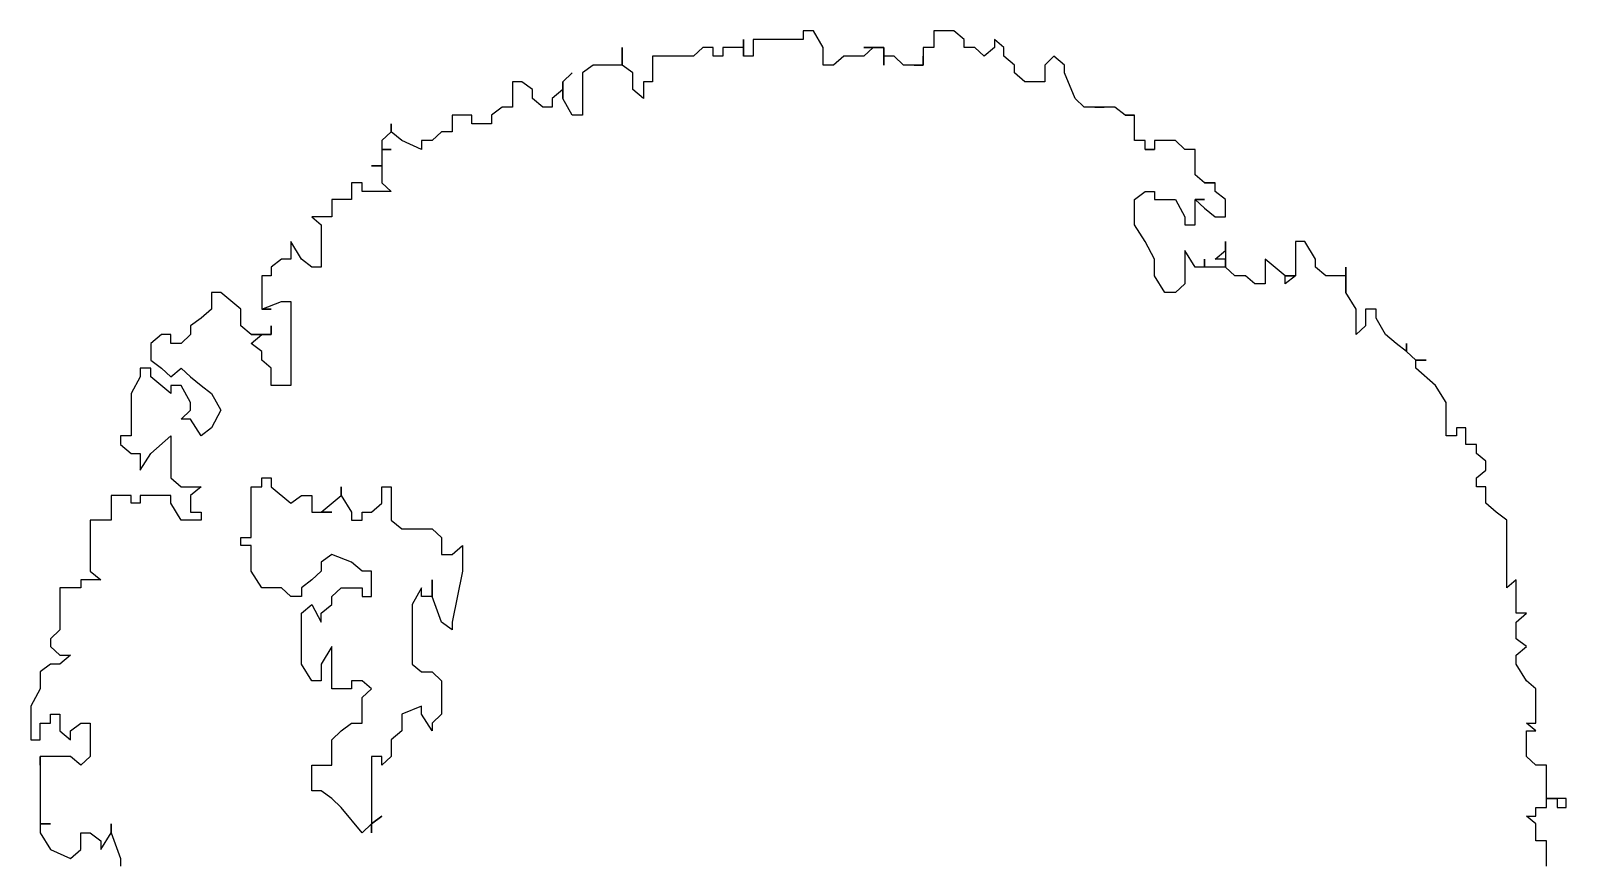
# Model space of a CAD drawing. Extents: x -30 to 1202, y 231 to 898.
# Drawn here: x 119.697 to 122.126, y 386.831 to 388.146 of the extents above; entities that cross this region are included whole.
import ezdxf

# ---------------------------------------------------------------- set-up
doc = ezdxf.new("R2010")
doc.units = 0
doc.header["$LTSCALE"] = 0.04
doc.layers.get('0').update_dxf_attribs({"linetype": 'CONTINUOUS'})
doc.layers.add('CONTORXXNP----00', color=255, linetype='CONTINUOUS')
doc.layers.add('PISO', color=1, linetype='CONTINUOUS')
doc.styles.get("Standard").update_dxf_attribs({"font": 'romans.shx'})

# ---------------------------------------------------------------- blocks, each defined once
blk = doc.blocks.new('ARB3')
at = {"color": 0}
for p, q in [((0.0136, 0.4913), (0.0078, 0.4913)), ((0.0078, 0.4913), (0.0078, 0.4852)), ((0.0136, 0.4852), (0.0136, 0.4913)), ((0.0078, 0.4782), (-0.0142, 0.4782)), ((-0.0142, 0.4782), (-0.0142, 0.4713)), ((0.0078, 0.4852), (0.0078, 0.4782)), ((0.0078, 0.4782), (0.0078, 0.4852)), ((0.0078, 0.4852), (0.0136, 0.4852)), ((0.0078, 0.4852), (0.0136, 0.4852)), ((0.0136, 0.4782), (0.0078, 0.4782)), ((0.0136, 0.4713), (0.0136, 0.4782)), ((0.0523, 0.4782), (0.0355, 0.4782)), ((0.0355, 0.4782), (0.0355, 0.4713)), ((-0.0646, 0.4713), (-0.0698, 0.4652)), ((-0.042, 0.4713), (-0.0646, 0.4713)), ((-0.0368, 0.4713), (-0.042, 0.4652)), ((-0.042, 0.4652), (-0.042, 0.4713)), ((-0.0368, 0.4652), (-0.0368, 0.4713)), ((-0.0142, 0.4713), (-0.02, 0.4652)), ((0.0194, 0.4713), (0.0136, 0.4713)), ((0.0245, 0.4713), (0.0194, 0.4652)), ((0.0194, 0.4652), (0.0194, 0.4713)), ((0.0355, 0.4713), (0.0245, 0.4713)), ((-0.1143, 0.4583), (-0.1363, 0.4583)), ((-0.1363, 0.4583), (-0.1311, 0.4521)), ((-0.1085, 0.4583), (-0.1143, 0.4652)), ((-0.1143, 0.4652), (-0.1143, 0.4583)), ((-0.0975, 0.4583), (-0.1085, 0.4583)), ((-0.0924, 0.4652), (-0.0975, 0.4583)), ((-0.0866, 0.4583), (-0.0924, 0.4652)), ((-0.0807, 0.4583), (-0.0866, 0.4583)), ((-0.0698, 0.4652), (-0.0807, 0.4583)), ((-0.02, 0.4652), (-0.0368, 0.4652)), ((-0.1757, 0.4521), (-0.1809, 0.4452)), ((-0.1311, 0.4521), (-0.1757, 0.4521)), ((-0.2144, 0.4383), (-0.2196, 0.4321)), ((-0.2086, 0.4383), (-0.2144, 0.4383)), ((-0.2035, 0.4321), (-0.2086, 0.4383)), ((-0.1867, 0.4383), (-0.1976, 0.4383)), ((-0.1976, 0.4383), (-0.1976, 0.4321)), ((-0.1809, 0.4452), (-0.1867, 0.4383)), ((-0.2254, 0.4252), (-0.2364, 0.4252)), ((-0.2364, 0.4252), (-0.2364, 0.419)), ((-0.2196, 0.4321), (-0.2254, 0.4321)), ((-0.2254, 0.4321), (-0.2254, 0.4252)), ((-0.1976, 0.4321), (-0.2035, 0.4321)), ((-0.2364, 0.419), (-0.2312, 0.419)), ((-0.2312, 0.419), (-0.2312, 0.4121)), ((-0.2642, 0.4052), (-0.2758, 0.3921)), ((-0.2532, 0.4121), (-0.2642, 0.4052)), ((-0.2312, 0.4121), (-0.2532, 0.4121)), ((-0.281, 0.3921), (-0.281, 0.399)), ((-0.281, 0.399), (-0.281, 0.3921)), ((-0.2868, 0.386), (-0.2919, 0.386)), ((-0.2919, 0.386), (-0.2868, 0.386)), ((-0.2868, 0.386), (-0.2919, 0.3791)), ((-0.281, 0.3921), (-0.2868, 0.386)), ((-0.2758, 0.3921), (-0.281, 0.3921)), ((-0.2919, 0.3791), (-0.2978, 0.3721)), ((-0.3087, 0.366), (-0.3146, 0.366)), ((-0.3146, 0.366), (-0.3146, 0.3591)), ((-0.2978, 0.3721), (-0.3087, 0.366)), ((-0.3146, 0.3591), (-0.3036, 0.3591)), ((-0.3036, 0.3591), (-0.2978, 0.3529)), ((-0.3255, 0.346), (-0.3423, 0.346)), ((-0.3423, 0.346), (-0.3365, 0.346)), ((-0.3365, 0.346), (-0.3365, 0.3329)), ((-0.3146, 0.3529), (-0.3255, 0.346)), ((-0.2978, 0.3529), (-0.3146, 0.3529)), ((-0.3475, 0.326), (-0.3591, 0.3191)), ((-0.3423, 0.326), (-0.3475, 0.326)), ((-0.3365, 0.3329), (-0.3423, 0.326)), ((-0.3591, 0.3191), (-0.3591, 0.3129)), ((-0.3591, 0.3129), (-0.3365, 0.3129)), ((-0.3365, 0.306), (-0.3475, 0.2929)), ((-0.3365, 0.3129), (-0.3365, 0.306)), ((-0.3365, 0.306), (-0.3365, 0.3129)), ((-0.3365, 0.3129), (-0.3313, 0.306)), ((-0.3313, 0.306), (-0.3365, 0.306)), ((-0.3475, 0.2929), (-0.3313, 0.2929)), ((-0.3313, 0.286), (-0.3365, 0.2799)), ((-0.3313, 0.2929), (-0.3313, 0.286)), ((-0.3365, 0.2799), (-0.3365, 0.2729)), ((-0.3869, 0.2668), (-0.3921, 0.2599)), ((-0.3753, 0.2668), (-0.3869, 0.2668)), ((-0.3753, 0.2599), (-0.3753, 0.2668)), ((-0.3533, 0.2668), (-0.3591, 0.2668)), ((-0.3591, 0.2668), (-0.3423, 0.2668)), ((-0.3475, 0.2599), (-0.3533, 0.2668)), ((-0.3423, 0.2668), (-0.3475, 0.2668)), ((-0.3475, 0.2668), (-0.3475, 0.2599)), ((-0.3365, 0.2729), (-0.3423, 0.2668)), ((-0.3423, 0.2668), (-0.3423, 0.2529)), ((-0.3921, 0.2599), (-0.3979, 0.2599)), ((-0.3979, 0.2599), (-0.3979, 0.2529)), ((-0.3979, 0.2529), (-0.3979, 0.2599)), ((-0.3979, 0.2599), (-0.3979, 0.2529)), ((-0.3811, 0.2529), (-0.3753, 0.2599)), ((-0.403, 0.2468), (-0.4198, 0.2468)), ((-0.4198, 0.2468), (-0.4198, 0.2399)), ((-0.3979, 0.2529), (-0.403, 0.2468)), ((-0.3869, 0.2468), (-0.3869, 0.2529)), ((-0.3869, 0.2529), (-0.3869, 0.2468)), ((-0.3869, 0.2468), (-0.3811, 0.2529)), ((-0.3701, 0.2468), (-0.3869, 0.2468)), ((-0.3701, 0.2399), (-0.3701, 0.2468)), ((-0.3423, 0.2468), (-0.3533, 0.2399)), ((-0.3423, 0.2529), (-0.3475, 0.2529)), ((-0.3475, 0.2529), (-0.3423, 0.2529)), ((-0.3423, 0.2529), (-0.3423, 0.2468)), ((-0.4198, 0.2399), (-0.4256, 0.2337)), ((-0.4256, 0.2337), (-0.4256, 0.2199)), ((-0.3869, 0.2337), (-0.3753, 0.2399)), ((-0.3869, 0.2199), (-0.3869, 0.2337)), ((-0.3753, 0.2399), (-0.3701, 0.2399)), ((-0.3533, 0.2399), (-0.3313, 0.2399)), ((-0.3313, 0.2399), (-0.3255, 0.2337)), ((-0.3255, 0.2337), (-0.3255, 0.2268)), ((-0.3255, 0.2268), (-0.3365, 0.2199)), ((-0.4256, 0.2199), (-0.4198, 0.2199)), ((-0.4198, 0.2137), (-0.4256, 0.2137)), ((-0.4256, 0.2137), (-0.4256, 0.2068)), ((-0.4198, 0.2199), (-0.4198, 0.2137)), ((-0.4198, 0.2137), (-0.4198, 0.2199)), ((-0.4198, 0.2199), (-0.4198, 0.2137)), ((-0.3921, 0.2137), (-0.3921, 0.2199)), ((-0.3921, 0.2199), (-0.3869, 0.2199)), ((-0.3869, 0.2068), (-0.3921, 0.2137)), ((-0.3591, 0.2137), (-0.3701, 0.2068)), ((-0.3475, 0.2199), (-0.3591, 0.2137)), ((-0.3365, 0.2199), (-0.3475, 0.2199)), ((-0.4256, 0.2068), (-0.4424, 0.2068)), ((-0.4424, 0.2068), (-0.4424, 0.2007)), ((-0.4424, 0.2007), (-0.4424, 0.2068)), ((-0.4424, 0.2068), (-0.4424, 0.2007)), ((-0.3701, 0.2068), (-0.3869, 0.2068)), ((-0.4424, 0.2007), (-0.4476, 0.1937)), ((-0.4476, 0.1937), (-0.4476, 0.1807)), ((-0.4476, 0.1807), (-0.4476, 0.1868)), ((-0.4476, 0.1868), (-0.4476, 0.1737)), ((-0.4476, 0.1737), (-0.4534, 0.1676)), ((-0.4534, 0.1676), (-0.4702, 0.1607)), ((-0.4754, 0.1607), (-0.4812, 0.1537)), ((-0.4812, 0.1537), (-0.4754, 0.1476)), ((-0.4702, 0.1607), (-0.4754, 0.1607)), ((-0.4754, 0.1476), (-0.4644, 0.1476)), ((-0.4644, 0.1476), (-0.4644, 0.1345)), ((-0.4644, 0.1345), (-0.4702, 0.1276)), ((-0.4754, 0.1276), (-0.4812, 0.1207)), ((-0.4702, 0.1276), (-0.4754, 0.1276)), ((-0.487, 0.1207), (-0.4922, 0.1145)), ((-0.4922, 0.1145), (-0.487, 0.1145)), ((-0.4812, 0.1207), (-0.487, 0.1207)), ((-0.487, 0.1145), (-0.4812, 0.1076)), ((-0.4812, 0.1076), (-0.487, 0.1015)), ((-0.487, 0.1015), (-0.487, 0.0945)), ((-0.487, 0.0945), (-0.4922, 0.0945)), ((-0.498, 0.0745), (-0.487, 0.0745)), ((-0.487, 0.0745), (-0.487, 0.0676)), ((-0.487, 0.0676), (-0.4754, 0.0676)), ((-0.4754, 0.0676), (-0.4812, 0.0676)), ((-0.4812, 0.0676), (-0.4754, 0.0676)), ((-0.4754, 0.0676), (-0.4754, 0.0615)), ((-0.4754, 0.0615), (-0.4754, 0.0676)), ((-0.4754, 0.0676), (-0.4754, 0.0546)), ((-0.4754, 0.0546), (-0.4812, 0.0484)), ((-0.4754, 0.0415), (-0.487, 0.0415)), ((-0.487, 0.0415), (-0.487, 0.0284)), ((-0.4812, 0.0484), (-0.4812, 0.0415)), ((-0.4812, 0.0415), (-0.4754, 0.0415)), ((-0.487, 0.0284), (-0.487, 0.0346)), ((-0.487, 0.0346), (-0.4812, 0.0284)), ((-0.4812, 0.0284), (-0.4812, 0.0153)), ((-0.4812, 0.0153), (-0.4754, 0.0084)), ((-0.487, 0.0015), (-0.498, -0.0047)), ((-0.4754, 0.0015), (-0.487, 0.0015)), ((-0.4754, 0.0084), (-0.4754, 0.0015)), ((-0.4922, -0.0446), (-0.4812, -0.0446)), ((-0.4812, -0.0446), (-0.4812, -0.0508)), ((-0.4812, -0.0508), (-0.4922, -0.0508)), ((-0.4922, -0.0508), (-0.487, -0.0508)), ((-0.487, -0.0508), (-0.487, -0.0646)), ((-0.487, -0.0646), (-0.4812, -0.0646)), ((-0.4812, -0.0708), (-0.487, -0.0708)), ((-0.487, -0.0708), (-0.487, -0.0777)), ((-0.4812, -0.0646), (-0.4812, -0.0708)), ((-0.487, -0.0777), (-0.4812, -0.0839)), ((-0.4812, -0.0839), (-0.4812, -0.1108)), ((-0.4812, -0.1108), (-0.4644, -0.1108)), ((-0.4644, -0.1108), (-0.4644, -0.1169)), ((-0.4644, -0.1169), (-0.4534, -0.1169)), ((-0.4534, -0.1169), (-0.4592, -0.1238)), ((-0.4754, -0.1308), (-0.487, -0.1308)), ((-0.487, -0.1308), (-0.4754, -0.1308)), ((-0.4702, -0.1238), (-0.4754, -0.1308)), ((-0.4754, -0.1308), (-0.4754, -0.15)), ((-0.4592, -0.1238), (-0.4702, -0.1238)), ((-0.4754, -0.15), (-0.4702, -0.1569)), ((-0.4702, -0.1569), (-0.4424, -0.1569)), ((-0.4424, -0.1569), (-0.4424, -0.1638)), ((-0.4644, -0.17), (-0.4702, -0.1638)), ((-0.4702, -0.1638), (-0.4644, -0.17)), ((-0.4534, -0.17), (-0.4644, -0.17)), ((-0.4644, -0.17), (-0.4592, -0.17)), ((-0.4592, -0.17), (-0.4534, -0.1769)), ((-0.4424, -0.1638), (-0.4534, -0.17)), ((-0.4534, -0.1769), (-0.4476, -0.1769)), ((-0.4476, -0.1769), (-0.4476, -0.1831)), ((-0.4592, -0.19), (-0.4644, -0.1969)), ((-0.4534, -0.19), (-0.4592, -0.19)), ((-0.4476, -0.1831), (-0.4534, -0.19)), ((-0.4644, -0.1969), (-0.4644, -0.2031)), ((-0.4644, -0.2031), (-0.4476, -0.2031)), ((-0.4476, -0.2031), (-0.4476, -0.21)), ((-0.4476, -0.21), (-0.4424, -0.2169)), ((-0.4424, -0.2169), (-0.4366, -0.2169)), ((-0.4366, -0.2169), (-0.4366, -0.23)), ((-0.4366, -0.23), (-0.4424, -0.23)), ((-0.4424, -0.23), (-0.4424, -0.243)), ((-0.1531, -0.243), (-0.1589, -0.2361)), ((-0.1589, -0.2361), (-0.1421, -0.2361)), ((-0.1421, -0.2361), (-0.1085, -0.243)), ((-0.4424, -0.243), (-0.4315, -0.243)), ((-0.4315, -0.243), (-0.4315, -0.25)), ((-0.4315, -0.25), (-0.4256, -0.2561)), ((-0.1699, -0.2561), (-0.1641, -0.25)), ((-0.1641, -0.25), (-0.1531, -0.25)), ((-0.1531, -0.25), (-0.1531, -0.243)), ((-0.1085, -0.25), (-0.1253, -0.2561)), ((-0.1085, -0.243), (-0.1033, -0.243)), ((-0.1033, -0.243), (-0.1085, -0.25)), ((-0.0756, -0.2561), (-0.0698, -0.25)), ((-0.0698, -0.25), (-0.0478, -0.25)), ((-0.0478, -0.25), (-0.042, -0.2561)), ((-0.4256, -0.2561), (-0.4256, -0.263)), ((-0.4256, -0.263), (-0.4198, -0.263)), ((-0.4198, -0.263), (-0.4256, -0.2761)), ((-0.1699, -0.2761), (-0.1699, -0.2561)), ((-0.1253, -0.2561), (-0.1363, -0.2561)), ((-0.1363, -0.2561), (-0.1253, -0.2561)), ((-0.1253, -0.263), (-0.1311, -0.263)), ((-0.1311, -0.263), (-0.1201, -0.2692)), ((-0.1253, -0.2561), (-0.1253, -0.263)), ((-0.0807, -0.2692), (-0.0756, -0.263)), ((-0.0756, -0.263), (-0.0756, -0.2561)), ((-0.0478, -0.263), (-0.053, -0.263)), ((-0.053, -0.263), (-0.0478, -0.2761)), ((-0.0368, -0.2561), (-0.0478, -0.263)), ((-0.042, -0.2561), (-0.0368, -0.2561)), ((-0.1201, -0.2692), (-0.0807, -0.2692)), ((-0.4315, -0.283), (-0.4366, -0.283)), ((-0.4366, -0.283), (-0.4315, -0.283)), ((-0.4256, -0.2761), (-0.4315, -0.283)), ((-0.4315, -0.283), (-0.4256, -0.2892)), ((-0.4198, -0.2892), (-0.4198, -0.283)), ((-0.4198, -0.283), (-0.4198, -0.2892)), ((-0.3979, -0.2892), (-0.3921, -0.283)), ((-0.3921, -0.283), (-0.3921, -0.3022)), ((-0.1976, -0.2892), (-0.1976, -0.283)), ((-0.1976, -0.283), (-0.1757, -0.283)), ((-0.1757, -0.283), (-0.1699, -0.2761)), ((-0.0478, -0.2761), (-0.0368, -0.2761)), ((-0.0368, -0.2761), (-0.031, -0.283)), ((-0.031, -0.283), (-0.02, -0.283)), ((-0.02, -0.283), (-0.0142, -0.2892)), ((-0.4256, -0.2892), (-0.4198, -0.2892)), ((-0.4198, -0.2892), (-0.4089, -0.2892)), ((-0.4089, -0.2892), (-0.4089, -0.2961)), ((-0.4089, -0.2961), (-0.4089, -0.2892)), ((-0.4089, -0.2892), (-0.3979, -0.2892)), ((-0.1867, -0.2892), (-0.1976, -0.2892)), ((-0.1809, -0.2961), (-0.1867, -0.2892)), ((-0.0142, -0.2892), (-0.02, -0.2892)), ((-0.02, -0.2892), (-0.02, -0.2961)), ((0.0245, -0.2961), (0.0194, -0.2892)), ((0.0194, -0.2892), (0.0245, -0.2961)), ((-0.3921, -0.3022), (-0.3979, -0.3022)), ((-0.3979, -0.3022), (-0.3979, -0.3092)), ((-0.1809, -0.3022), (-0.1809, -0.2961)), ((-0.1757, -0.3022), (-0.1809, -0.3022)), ((-0.1757, -0.3092), (-0.1757, -0.3022)), ((-0.1421, -0.3022), (-0.1479, -0.3092)), ((-0.1253, -0.2961), (-0.1421, -0.2961)), ((-0.1421, -0.2961), (-0.1421, -0.3022)), ((-0.1311, -0.3161), (-0.1311, -0.3022)), ((-0.1311, -0.3022), (-0.1253, -0.3022)), ((-0.1253, -0.3022), (-0.1253, -0.2961)), ((-0.0646, -0.2961), (-0.0698, -0.3022)), ((-0.0698, -0.3022), (-0.0698, -0.3092)), ((-0.0588, -0.3022), (-0.0646, -0.2961)), ((-0.042, -0.3022), (-0.0588, -0.3022)), ((-0.042, -0.3092), (-0.042, -0.3022)), ((-0.02, -0.2961), (0.0304, -0.2961)), ((0.0304, -0.3022), (0.0136, -0.3161)), ((0.0304, -0.2961), (0.0245, -0.2961)), ((0.0245, -0.2961), (0.0304, -0.3022)), ((-0.3979, -0.3092), (-0.3869, -0.3092)), ((-0.3869, -0.3092), (-0.3869, -0.3222)), ((-0.1918, -0.3161), (-0.1809, -0.3092)), ((-0.1809, -0.3092), (-0.1757, -0.3092)), ((-0.1479, -0.3092), (-0.1531, -0.3222)), ((-0.0698, -0.3092), (-0.0646, -0.3092)), ((-0.0646, -0.3092), (-0.0646, -0.3222)), ((-0.0368, -0.3161), (-0.042, -0.3092)), ((-0.3869, -0.3222), (-0.3753, -0.3222)), ((-0.3753, -0.3222), (-0.3753, -0.3353)), ((-0.1918, -0.3161), (-0.1976, -0.3161)), ((-0.1976, -0.3161), (-0.1918, -0.3161)), ((-0.1809, -0.3292), (-0.1918, -0.3161)), ((-0.1809, -0.3353), (-0.1809, -0.3222)), ((-0.1809, -0.3222), (-0.1809, -0.3292)), ((-0.1809, -0.3292), (-0.1809, -0.3222)), ((-0.1809, -0.3222), (-0.1809, -0.3292)), ((-0.1531, -0.3222), (-0.1479, -0.3292)), ((-0.1253, -0.3222), (-0.1311, -0.3161)), ((-0.1201, -0.3222), (-0.1253, -0.3222)), ((-0.1143, -0.3292), (-0.1201, -0.3222)), ((-0.0646, -0.3222), (-0.0924, -0.3222)), ((-0.0924, -0.3222), (-0.0807, -0.3292)), ((-0.031, -0.3222), (-0.0368, -0.3161)), ((-0.0142, -0.3222), (-0.031, -0.3222)), ((-0.0142, -0.3353), (-0.0142, -0.3222)), ((0.0078, -0.3222), (0.0026, -0.3292)), ((0.0136, -0.3161), (0.0078, -0.3222)), ((-0.3753, -0.3353), (-0.3701, -0.3292)), ((-0.3701, -0.3292), (-0.3423, -0.3292)), ((-0.3423, -0.3292), (-0.3423, -0.3353)), ((-0.1479, -0.3292), (-0.1421, -0.3292)), ((-0.1421, -0.3292), (-0.1363, -0.3353)), ((-0.1201, -0.3353), (-0.1085, -0.3292)), ((-0.1085, -0.3292), (-0.1143, -0.3292)), ((-0.0807, -0.3292), (-0.0698, -0.3292)), ((-0.0698, -0.3292), (-0.0698, -0.3353)), ((0.0026, -0.3292), (0.0026, -0.3353)), ((-0.3475, -0.3422), (-0.3591, -0.3492)), ((-0.3423, -0.3353), (-0.3475, -0.3422)), ((-0.1918, -0.3422), (-0.1918, -0.3353)), ((-0.1918, -0.3353), (-0.1809, -0.3353)), ((-0.1867, -0.3492), (-0.1918, -0.3422)), ((-0.1363, -0.3353), (-0.1311, -0.3422)), ((-0.1311, -0.3422), (-0.1253, -0.3422)), ((-0.1253, -0.3422), (-0.1253, -0.3492)), ((-0.1143, -0.3422), (-0.1201, -0.3353)), ((-0.0807, -0.3422), (-0.1143, -0.3422)), ((-0.0698, -0.3353), (-0.0807, -0.3422)), ((0.0026, -0.3353), (-0.0142, -0.3353)), ((-0.3591, -0.3492), (-0.3475, -0.3492)), ((-0.3475, -0.3492), (-0.3475, -0.3553)), ((-0.3197, -0.3553), (-0.3197, -0.3492)), ((-0.3197, -0.3492), (-0.2642, -0.3492)), ((-0.2642, -0.3492), (-0.2642, -0.3622)), ((-0.1976, -0.3622), (-0.1867, -0.3492)), ((-0.1253, -0.3492), (-0.1311, -0.3553)), ((-0.3475, -0.3553), (-0.3423, -0.3622)), ((-0.3423, -0.3622), (-0.3365, -0.3622)), ((-0.3365, -0.3622), (-0.3365, -0.3684)), ((-0.3146, -0.3684), (-0.3197, -0.3553)), ((-0.3146, -0.3684), (-0.3146, -0.3622)), ((-0.3146, -0.3622), (-0.3146, -0.3684)), ((-0.2978, -0.3622), (-0.3036, -0.3622)), ((-0.3036, -0.3622), (-0.2978, -0.3622)), ((-0.2978, -0.3684), (-0.2978, -0.3622)), ((-0.2978, -0.3622), (-0.2978, -0.3753)), ((-0.2758, -0.3622), (-0.281, -0.3684)), ((-0.2642, -0.3622), (-0.2758, -0.3622)), ((-0.2035, -0.3684), (-0.2035, -0.3622)), ((-0.2035, -0.3622), (-0.1976, -0.3622)), ((-0.1311, -0.3553), (-0.1311, -0.3684)), ((-0.3365, -0.3684), (-0.3146, -0.3684)), ((-0.2919, -0.3753), (-0.2978, -0.3684)), ((-0.2868, -0.3684), (-0.2919, -0.3753)), ((-0.281, -0.3684), (-0.2868, -0.3684)), ((-0.1976, -0.3684), (-0.2035, -0.3684)), ((-0.1976, -0.3753), (-0.1976, -0.3684)), ((-0.1311, -0.3684), (-0.1421, -0.3753)), ((-0.3146, -0.3822), (-0.3255, -0.3953)), ((-0.3036, -0.3822), (-0.3146, -0.3822)), ((-0.2978, -0.3753), (-0.3036, -0.3822)), ((-0.1641, -0.3753), (-0.1976, -0.3753)), ((-0.1641, -0.3822), (-0.1641, -0.3753)), ((-0.1589, -0.3822), (-0.1641, -0.3822)), ((-0.1421, -0.3753), (-0.1589, -0.3753)), ((-0.1589, -0.3753), (-0.1589, -0.3822)), ((-0.3255, -0.3953), (-0.3255, -0.4014)), ((-0.3255, -0.4014), (-0.3146, -0.4014)), ((-0.3146, -0.4014), (-0.3087, -0.4084)), ((-0.2642, -0.4084), (-0.259, -0.4014)), ((-0.259, -0.4014), (-0.248, -0.3953)), ((-0.248, -0.3953), (-0.2364, -0.4014)), ((-0.2364, -0.4014), (-0.2312, -0.4084)), ((-0.3087, -0.4084), (-0.3036, -0.4153)), ((-0.27, -0.4153), (-0.2642, -0.4084)), ((-0.2312, -0.4084), (-0.2422, -0.4153)), ((-0.1976, -0.4214), (-0.1976, -0.4084)), ((-0.1976, -0.4084), (-0.1918, -0.4153)), ((-0.1809, -0.4153), (-0.1809, -0.4084)), ((-0.1809, -0.4084), (-0.1757, -0.4084)), ((-0.1757, -0.4084), (-0.1757, -0.4214)), ((-0.3036, -0.4153), (-0.2978, -0.4153)), ((-0.2978, -0.4153), (-0.2919, -0.4214)), ((-0.2919, -0.4214), (-0.2919, -0.4284)), ((-0.2758, -0.4214), (-0.27, -0.4153)), ((-0.27, -0.4284), (-0.2758, -0.4214)), ((-0.2532, -0.4153), (-0.2642, -0.4214)), ((-0.2642, -0.4214), (-0.2642, -0.4284)), ((-0.248, -0.4153), (-0.2532, -0.4153)), ((-0.2422, -0.4214), (-0.248, -0.4153)), ((-0.2422, -0.4153), (-0.2422, -0.4214)), ((-0.2035, -0.4284), (-0.1976, -0.4214)), ((-0.1918, -0.4153), (-0.1809, -0.4153)), ((-0.1757, -0.4214), (-0.1867, -0.4284)), ((-0.2919, -0.4284), (-0.2978, -0.4284)), ((-0.2978, -0.4284), (-0.2978, -0.4345)), ((-0.2978, -0.4345), (-0.2919, -0.4414)), ((-0.281, -0.4414), (-0.2758, -0.4345)), ((-0.2758, -0.4345), (-0.27, -0.4284)), ((-0.259, -0.4284), (-0.27, -0.4414)), ((-0.2642, -0.4284), (-0.259, -0.4284)), ((-0.2196, -0.4414), (-0.2312, -0.4284)), ((-0.2312, -0.4284), (-0.2035, -0.4284)), ((-0.1867, -0.4284), (-0.1918, -0.4284)), ((-0.1918, -0.4284), (-0.1918, -0.4484)), ((-0.2919, -0.4414), (-0.281, -0.4414)), ((-0.27, -0.4414), (-0.2758, -0.4414)), ((-0.2758, -0.4414), (-0.2758, -0.4484)), ((-0.2086, -0.4484), (-0.2196, -0.4414)), ((-0.2758, -0.4484), (-0.27, -0.4484)), ((-0.27, -0.4484), (-0.259, -0.4545)), ((-0.259, -0.4545), (-0.2312, -0.4545)), ((-0.2312, -0.4545), (-0.2312, -0.4614)), ((-0.2254, -0.4614), (-0.2196, -0.4545)), ((-0.2196, -0.4545), (-0.2196, -0.4484)), ((-0.2196, -0.4484), (-0.2086, -0.4484)), ((-0.1918, -0.4484), (-0.1867, -0.4484)), ((-0.1867, -0.4545), (-0.1918, -0.4545)), ((-0.1918, -0.4545), (-0.1918, -0.4676)), ((-0.1867, -0.4484), (-0.1867, -0.4545)), ((-0.2312, -0.4614), (-0.2254, -0.4614)), ((0.0304, -0.4676), (0.0472, -0.4614)), ((0.0472, -0.4614), (0.0523, -0.4614)), ((-0.1918, -0.4676), (-0.1757, -0.4676)), ((-0.1757, -0.4676), (-0.1757, -0.4814)), ((-0.1421, -0.4814), (-0.1363, -0.4745)), ((-0.1363, -0.4745), (-0.1363, -0.4876)), ((0.0304, -0.4676), (0.0245, -0.4676)), ((0.0245, -0.4676), (0.0304, -0.4676)), ((0.0413, -0.4745), (0.0304, -0.4676)), ((0.0304, -0.4814), (0.0355, -0.4745)), ((0.0355, -0.4745), (0.0413, -0.4745)), ((-0.1757, -0.4814), (-0.1421, -0.4814)), ((-0.042, -0.4876), (-0.042, -0.4814)), ((-0.042, -0.4814), (-0.02, -0.4814)), ((-0.02, -0.4814), (-0.0142, -0.4876)), ((0.0304, -0.4876), (0.0304, -0.4814)), ((-0.1363, -0.4876), (-0.1311, -0.4876)), ((-0.1311, -0.4876), (-0.1311, -0.5014)), ((-0.0866, -0.5014), (-0.0866, -0.4945)), ((-0.0866, -0.4945), (-0.0807, -0.5014)), ((-0.0368, -0.4945), (-0.042, -0.4876)), ((-0.0368, -0.5014), (-0.031, -0.4945)), ((-0.031, -0.4945), (-0.0368, -0.4945)), ((-0.0142, -0.4876), (-0.02, -0.4945)), ((-0.02, -0.4945), (-0.02, -0.5145)), ((0.0413, -0.4876), (0.0304, -0.4876)), ((0.0472, -0.4945), (0.0413, -0.4876)), ((0.0413, -0.5076), (0.0472, -0.4945)), ((-0.1311, -0.5014), (-0.1033, -0.5014)), ((-0.1033, -0.5014), (-0.0975, -0.5076)), ((-0.0924, -0.5076), (-0.0866, -0.5014)), ((-0.0807, -0.5014), (-0.0807, -0.5076)), ((-0.0478, -0.5076), (-0.0478, -0.5014)), ((-0.0478, -0.5014), (-0.0368, -0.5014)), ((-0.0975, -0.5076), (-0.0924, -0.5076)), ((-0.0807, -0.5076), (-0.0756, -0.5145)), ((-0.0756, -0.5145), (-0.0646, -0.5145)), ((-0.0646, -0.5145), (-0.053, -0.5206)), ((-0.042, -0.5076), (-0.0478, -0.5076)), ((-0.042, -0.5145), (-0.042, -0.5076)), ((-0.031, -0.5145), (-0.042, -0.5145)), ((-0.031, -0.5206), (-0.031, -0.5145)), ((-0.02, -0.5145), (-0.0142, -0.5145)), ((-0.0142, -0.5145), (-0.02, -0.5145)), ((-0.02, -0.5145), (0.0245, -0.5145)), ((0.0245, -0.5145), (0.0245, -0.5076)), ((0.0245, -0.5076), (0.0245, -0.5145)), ((0.0245, -0.5145), (0.0304, -0.5145)), ((0.0304, -0.5145), (0.0413, -0.5076)), ((-0.053, -0.5206), (-0.031, -0.5206))]:
    blk.add_line(p, q, dxfattribs=at)
for p, q in [((-0.4922, 0.0945), (-0.498, 0.0876)), ((-0.498, 0.0876), (-0.498, 0.0745)), ((-0.498, -0.0047), (-0.498, -0.0116)), ((-0.498, -0.0116), (-0.4922, -0.0116)), ((-0.4922, -0.0116), (-0.4922, -0.0446))]:
    blk.add_line(p, q)
at = {"layer": 'CONTORXXNP----00'}
for p, q in [((-0.0142, 0.4782), (-0.0142, 0.4713)), ((0.0078, 0.4782), (-0.0142, 0.4782)), ((0.0136, 0.4782), (0.0078, 0.4782)), ((0.0136, 0.4713), (0.0136, 0.4782)), ((0.0355, 0.4782), (0.0355, 0.4713)), ((0.0523, 0.4782), (0.0355, 0.4782)), ((-0.0646, 0.4713), (-0.0698, 0.4652)), ((-0.042, 0.4713), (-0.0646, 0.4713)), ((-0.042, 0.4652), (-0.042, 0.4713)), ((-0.0368, 0.4713), (-0.042, 0.4652)), ((-0.0368, 0.4652), (-0.0368, 0.4713)), ((-0.0142, 0.4713), (-0.02, 0.4652)), ((0.0194, 0.4713), (0.0136, 0.4713)), ((0.0194, 0.4652), (0.0194, 0.4713)), ((0.0245, 0.4713), (0.0194, 0.4652)), ((0.0355, 0.4713), (0.0245, 0.4713)), ((-0.1363, 0.4583), (-0.1311, 0.4521)), ((-0.1143, 0.4583), (-0.1363, 0.4583)), ((-0.1143, 0.4652), (-0.1143, 0.4583)), ((-0.1085, 0.4583), (-0.1143, 0.4652)), ((-0.0975, 0.4583), (-0.1085, 0.4583)), ((-0.0924, 0.4652), (-0.0975, 0.4583)), ((-0.0866, 0.4583), (-0.0924, 0.4652)), ((-0.0807, 0.4583), (-0.0866, 0.4583)), ((-0.0698, 0.4652), (-0.0807, 0.4583)), ((-0.02, 0.4652), (-0.0368, 0.4652)), ((-0.1757, 0.4521), (-0.1809, 0.4452)), ((-0.1311, 0.4521), (-0.1757, 0.4521)), ((-0.2144, 0.4383), (-0.2196, 0.4321)), ((-0.2086, 0.4383), (-0.2144, 0.4383)), ((-0.2035, 0.4321), (-0.2086, 0.4383)), ((-0.1976, 0.4383), (-0.1976, 0.4321)), ((-0.1867, 0.4383), (-0.1976, 0.4383)), ((-0.1809, 0.4452), (-0.1867, 0.4383)), ((-0.2364, 0.4252), (-0.2364, 0.419)), ((-0.2254, 0.4252), (-0.2364, 0.4252)), ((-0.2254, 0.4321), (-0.2254, 0.4252)), ((-0.2196, 0.4321), (-0.2254, 0.4321)), ((-0.1976, 0.4321), (-0.2035, 0.4321)), ((-0.2364, 0.419), (-0.2312, 0.419)), ((-0.2312, 0.419), (-0.2312, 0.4121)), ((-0.2642, 0.4052), (-0.2758, 0.3921)), ((-0.2532, 0.4121), (-0.2642, 0.4052)), ((-0.2312, 0.4121), (-0.2532, 0.4121)), ((-0.2868, 0.386), (-0.2919, 0.3791)), ((-0.281, 0.3921), (-0.2868, 0.386)), ((-0.2758, 0.3921), (-0.281, 0.3921)), ((-0.2919, 0.3791), (-0.2978, 0.3721)), ((-0.3146, 0.366), (-0.3146, 0.3591)), ((-0.3087, 0.366), (-0.3146, 0.366)), ((-0.2978, 0.3721), (-0.3087, 0.366)), ((-0.3146, 0.3591), (-0.3036, 0.3591)), ((-0.3036, 0.3591), (-0.2978, 0.3529)), ((-0.3365, 0.346), (-0.3255, 0.346)), ((-0.3365, 0.346), (-0.3365, 0.3329)), ((-0.3146, 0.3529), (-0.3255, 0.346)), ((-0.2978, 0.3529), (-0.3146, 0.3529)), ((-0.3475, 0.326), (-0.3591, 0.3191)), ((-0.3423, 0.326), (-0.3475, 0.326)), ((-0.3365, 0.3329), (-0.3423, 0.326)), ((-0.3591, 0.3191), (-0.3591, 0.3129)), ((-0.3591, 0.3129), (-0.3365, 0.3129)), ((-0.3365, 0.306), (-0.3475, 0.2929)), ((-0.3365, 0.306), (-0.3365, 0.3129)), ((-0.3365, 0.3129), (-0.3365, 0.306)), ((-0.3475, 0.2929), (-0.3313, 0.2929)), ((-0.3313, 0.286), (-0.3365, 0.2799)), ((-0.3313, 0.2929), (-0.3313, 0.286)), ((-0.3365, 0.2799), (-0.3365, 0.2729)), ((-0.3869, 0.2668), (-0.3921, 0.2599)), ((-0.3753, 0.2668), (-0.3869, 0.2668)), ((-0.3753, 0.2599), (-0.3753, 0.2668)), ((-0.3365, 0.2729), (-0.3423, 0.2668)), ((-0.3423, 0.2668), (-0.3423, 0.2529)), ((-0.3979, 0.2599), (-0.3979, 0.2529)), ((-0.3979, 0.2529), (-0.3979, 0.2599)), ((-0.3979, 0.2599), (-0.3979, 0.2529)), ((-0.3921, 0.2599), (-0.3979, 0.2599)), ((-0.3811, 0.2529), (-0.3753, 0.2599)), ((-0.4198, 0.2468), (-0.4198, 0.2399)), ((-0.403, 0.2468), (-0.4198, 0.2468)), ((-0.3979, 0.2529), (-0.403, 0.2468)), ((-0.3869, 0.2468), (-0.3811, 0.2529)), ((-0.3701, 0.2468), (-0.3869, 0.2468)), ((-0.3701, 0.2399), (-0.3701, 0.2468)), ((-0.3423, 0.2468), (-0.3533, 0.2399)), ((-0.3423, 0.2529), (-0.3423, 0.2468)), ((-0.4198, 0.2399), (-0.4256, 0.2337)), ((-0.4256, 0.2337), (-0.4256, 0.2199)), ((-0.3869, 0.2337), (-0.3753, 0.2399)), ((-0.3869, 0.2199), (-0.3869, 0.2337)), ((-0.3753, 0.2399), (-0.3701, 0.2399)), ((-0.3533, 0.2399), (-0.3313, 0.2399)), ((-0.3313, 0.2399), (-0.3255, 0.2337)), ((-0.3255, 0.2337), (-0.3255, 0.2268)), ((-0.3255, 0.2268), (-0.3365, 0.2199)), ((-0.4256, 0.2199), (-0.4198, 0.2199)), ((-0.4256, 0.2137), (-0.4256, 0.2068)), ((-0.4198, 0.2137), (-0.4256, 0.2137)), ((-0.4198, 0.2199), (-0.4198, 0.2137)), ((-0.4198, 0.2137), (-0.4198, 0.2199)), ((-0.4198, 0.2199), (-0.4198, 0.2137)), ((-0.3921, 0.2199), (-0.3869, 0.2199)), ((-0.3921, 0.2137), (-0.3921, 0.2199)), ((-0.3869, 0.2068), (-0.3921, 0.2137)), ((-0.3591, 0.2137), (-0.3701, 0.2068)), ((-0.3475, 0.2199), (-0.3591, 0.2137)), ((-0.3365, 0.2199), (-0.3475, 0.2199)), ((-0.4424, 0.2068), (-0.4424, 0.2007)), ((-0.4424, 0.2007), (-0.4424, 0.2068)), ((-0.4424, 0.2068), (-0.4424, 0.2007)), ((-0.4256, 0.2068), (-0.4424, 0.2068)), ((-0.3701, 0.2068), (-0.3869, 0.2068)), ((-0.4424, 0.2007), (-0.4476, 0.1937)), ((-0.4476, 0.1937), (-0.4476, 0.1807)), ((-0.4476, 0.1868), (-0.4476, 0.1737)), ((-0.4476, 0.1807), (-0.4476, 0.1868)), ((-0.4476, 0.1737), (-0.4534, 0.1676)), ((-0.4534, 0.1676), (-0.4702, 0.1607)), ((-0.4754, 0.1607), (-0.4812, 0.1537)), ((-0.4812, 0.1537), (-0.4754, 0.1476)), ((-0.4702, 0.1607), (-0.4754, 0.1607)), ((-0.4754, 0.1476), (-0.4644, 0.1476)), ((-0.4644, 0.1476), (-0.4644, 0.1345)), ((-0.4644, 0.1345), (-0.4702, 0.1276)), ((-0.4754, 0.1276), (-0.4812, 0.1207)), ((-0.4702, 0.1276), (-0.4754, 0.1276)), ((-0.487, 0.1207), (-0.4922, 0.1145)), ((-0.4922, 0.1145), (-0.487, 0.1145)), ((-0.4812, 0.1207), (-0.487, 0.1207)), ((-0.487, 0.1145), (-0.4812, 0.1076)), ((-0.4812, 0.1076), (-0.487, 0.1015)), ((-0.487, 0.1015), (-0.487, 0.0945)), ((-0.4922, 0.0945), (-0.498, 0.0876)), ((-0.487, 0.0945), (-0.4922, 0.0945)), ((-0.498, 0.0876), (-0.498, 0.0745)), ((-0.498, 0.0745), (-0.487, 0.0745)), ((-0.487, 0.0745), (-0.487, 0.0676)), ((-0.487, 0.0676), (-0.4754, 0.0676)), ((-0.4812, 0.0676), (-0.4754, 0.0676)), ((-0.4754, 0.0676), (-0.4812, 0.0676)), ((-0.4754, 0.0676), (-0.4754, 0.0546)), ((-0.4754, 0.0615), (-0.4754, 0.0676)), ((-0.4754, 0.0676), (-0.4754, 0.0615)), ((-0.4754, 0.0546), (-0.4812, 0.0484)), ((-0.487, 0.0415), (-0.4812, 0.0415)), ((-0.487, 0.0346), (-0.487, 0.0415)), ((-0.4812, 0.0484), (-0.4812, 0.0415)), ((-0.487, 0.0346), (-0.4812, 0.0284)), ((-0.4812, 0.0284), (-0.4812, 0.0153)), ((-0.4812, 0.0153), (-0.4754, 0.0084)), ((-0.487, 0.0015), (-0.498, -0.0047)), ((-0.4754, 0.0015), (-0.487, 0.0015)), ((-0.4754, 0.0084), (-0.4754, 0.0015)), ((-0.498, -0.0047), (-0.498, -0.0116)), ((-0.498, -0.0116), (-0.4922, -0.0116)), ((-0.4922, -0.0116), (-0.4922, -0.0446)), ((-0.4922, -0.0446), (-0.4812, -0.0446)), ((-0.4812, -0.0446), (-0.4812, -0.0508)), ((-0.487, -0.0508), (-0.4812, -0.0508)), ((-0.487, -0.0508), (-0.487, -0.0646)), ((-0.487, -0.0646), (-0.4812, -0.0646)), ((-0.487, -0.0708), (-0.487, -0.0777)), ((-0.4812, -0.0708), (-0.487, -0.0708)), ((-0.4812, -0.0646), (-0.4812, -0.0708)), ((-0.487, -0.0777), (-0.4812, -0.0839)), ((-0.4812, -0.0839), (-0.4812, -0.1108)), ((-0.4812, -0.1108), (-0.4644, -0.1108)), ((-0.4644, -0.1108), (-0.4644, -0.1169)), ((-0.4644, -0.1169), (-0.4534, -0.1169)), ((-0.4534, -0.1169), (-0.4592, -0.1238)), ((-0.4702, -0.1238), (-0.4754, -0.1308)), ((-0.4754, -0.1308), (-0.4754, -0.15)), ((-0.4592, -0.1238), (-0.4702, -0.1238)), ((-0.4754, -0.15), (-0.4702, -0.1569)), ((-0.4702, -0.1569), (-0.4424, -0.1569)), ((-0.4424, -0.1569), (-0.4424, -0.1638)), ((-0.4592, -0.17), (-0.4534, -0.17)), ((-0.4592, -0.17), (-0.4534, -0.1769)), ((-0.4424, -0.1638), (-0.4534, -0.17)), ((-0.4534, -0.1769), (-0.4476, -0.1769)), ((-0.4476, -0.1769), (-0.4476, -0.1831)), ((-0.4592, -0.19), (-0.4644, -0.1969)), ((-0.4534, -0.19), (-0.4592, -0.19)), ((-0.4476, -0.1831), (-0.4534, -0.19)), ((-0.4644, -0.1969), (-0.4644, -0.2031)), ((-0.4644, -0.2031), (-0.4476, -0.2031)), ((-0.4476, -0.2031), (-0.4476, -0.21)), ((-0.4476, -0.21), (-0.4424, -0.2169)), ((-0.4424, -0.2169), (-0.4366, -0.2169)), ((-0.4366, -0.2169), (-0.4366, -0.23)), ((-0.4424, -0.23), (-0.4424, -0.243)), ((-0.4366, -0.23), (-0.4424, -0.23)), ((-0.4424, -0.243), (-0.4315, -0.243)), ((-0.4315, -0.243), (-0.4315, -0.25)), ((-0.4315, -0.25), (-0.4256, -0.2561)), ((-0.4256, -0.2561), (-0.4256, -0.263)), ((-0.4198, -0.263), (-0.4256, -0.2761)), ((-0.4256, -0.263), (-0.4198, -0.263)), ((-0.4256, -0.2761), (-0.4315, -0.283)), ((-0.4315, -0.283), (-0.4256, -0.2892)), ((-0.3979, -0.2892), (-0.3921, -0.283)), ((-0.3921, -0.283), (-0.3921, -0.3022)), ((-0.4256, -0.2892), (-0.4198, -0.2892)), ((-0.4198, -0.2892), (-0.4089, -0.2892)), ((-0.4089, -0.2892), (-0.3979, -0.2892)), ((-0.3979, -0.3022), (-0.3979, -0.3092)), ((-0.3921, -0.3022), (-0.3979, -0.3022)), ((-0.3979, -0.3092), (-0.3869, -0.3092)), ((-0.3869, -0.3092), (-0.3869, -0.3222)), ((-0.3869, -0.3222), (-0.3753, -0.3222)), ((-0.3753, -0.3222), (-0.3753, -0.3353)), ((-0.3753, -0.3353), (-0.3701, -0.3292)), ((-0.3701, -0.3292), (-0.3423, -0.3292)), ((-0.3423, -0.3292), (-0.3423, -0.3353)), ((-0.3475, -0.3422), (-0.3591, -0.3492)), ((-0.3423, -0.3353), (-0.3475, -0.3422)), ((-0.3591, -0.3492), (-0.3475, -0.3492)), ((-0.3475, -0.3492), (-0.3475, -0.3553)), ((-0.3197, -0.3492), (-0.2642, -0.3492)), ((-0.3197, -0.3553), (-0.3197, -0.3492)), ((-0.2642, -0.3492), (-0.2642, -0.3622)), ((-0.3475, -0.3553), (-0.3423, -0.3622)), ((-0.3423, -0.3622), (-0.3365, -0.3622)), ((-0.3365, -0.3622), (-0.3365, -0.3684)), ((-0.3146, -0.3684), (-0.3197, -0.3553)), ((-0.2758, -0.3622), (-0.281, -0.3684)), ((-0.2642, -0.3622), (-0.2758, -0.3622)), ((-0.3365, -0.3684), (-0.3146, -0.3684)), ((-0.2978, -0.3753), (-0.2978, -0.3684)), ((-0.2919, -0.3753), (-0.2978, -0.3684)), ((-0.2868, -0.3684), (-0.2919, -0.3753)), ((-0.281, -0.3684), (-0.2868, -0.3684)), ((-0.3146, -0.3822), (-0.3255, -0.3953)), ((-0.3036, -0.3822), (-0.3146, -0.3822)), ((-0.2978, -0.3753), (-0.3036, -0.3822)), ((-0.3255, -0.3953), (-0.3255, -0.4014)), ((-0.3255, -0.4014), (-0.3146, -0.4014)), ((-0.3146, -0.4014), (-0.3087, -0.4084)), ((-0.2642, -0.4084), (-0.259, -0.4014)), ((-0.259, -0.4014), (-0.248, -0.3953)), ((-0.248, -0.3953), (-0.2364, -0.4014)), ((-0.2364, -0.4014), (-0.2312, -0.4084)), ((-0.3087, -0.4084), (-0.3036, -0.4153)), ((-0.27, -0.4153), (-0.2642, -0.4084)), ((-0.2312, -0.4084), (-0.2422, -0.4153)), ((-0.1976, -0.4084), (-0.1918, -0.4153)), ((-0.1976, -0.4214), (-0.1976, -0.4084)), ((-0.1809, -0.4084), (-0.1757, -0.4084)), ((-0.1809, -0.4153), (-0.1809, -0.4084)), ((-0.1757, -0.4084), (-0.1757, -0.4214)), ((-0.3036, -0.4153), (-0.2978, -0.4153)), ((-0.2978, -0.4153), (-0.2919, -0.4214)), ((-0.2919, -0.4214), (-0.2919, -0.4284)), ((-0.2758, -0.4214), (-0.27, -0.4153)), ((-0.27, -0.4284), (-0.2758, -0.4214)), ((-0.2532, -0.4153), (-0.2642, -0.4214)), ((-0.2642, -0.4214), (-0.2642, -0.4284)), ((-0.248, -0.4153), (-0.2532, -0.4153)), ((-0.2422, -0.4214), (-0.248, -0.4153)), ((-0.2422, -0.4153), (-0.2422, -0.4214)), ((-0.2035, -0.4284), (-0.1976, -0.4214)), ((-0.1918, -0.4153), (-0.1809, -0.4153)), ((-0.1757, -0.4214), (-0.1867, -0.4284)), ((-0.2978, -0.4284), (-0.2978, -0.4345)), ((-0.2919, -0.4284), (-0.2978, -0.4284)), ((-0.2978, -0.4345), (-0.2919, -0.4414)), ((-0.281, -0.4414), (-0.2758, -0.4345)), ((-0.2758, -0.4345), (-0.27, -0.4284)), ((-0.259, -0.4284), (-0.27, -0.4414)), ((-0.2642, -0.4284), (-0.259, -0.4284)), ((-0.2312, -0.4284), (-0.2035, -0.4284)), ((-0.2196, -0.4414), (-0.2312, -0.4284)), ((-0.1918, -0.4284), (-0.1918, -0.4484)), ((-0.1867, -0.4284), (-0.1918, -0.4284)), ((-0.2919, -0.4414), (-0.281, -0.4414)), ((-0.2758, -0.4414), (-0.2758, -0.4484)), ((-0.27, -0.4414), (-0.2758, -0.4414)), ((-0.2086, -0.4484), (-0.2196, -0.4414)), ((-0.2758, -0.4484), (-0.27, -0.4484)), ((-0.27, -0.4484), (-0.259, -0.4545)), ((-0.259, -0.4545), (-0.2312, -0.4545)), ((-0.2312, -0.4545), (-0.2312, -0.4614)), ((-0.2254, -0.4614), (-0.2196, -0.4545)), ((-0.2196, -0.4484), (-0.2086, -0.4484)), ((-0.2196, -0.4545), (-0.2196, -0.4484)), ((-0.1918, -0.4484), (-0.1867, -0.4484)), ((-0.1918, -0.4545), (-0.1918, -0.4676)), ((-0.1867, -0.4545), (-0.1918, -0.4545)), ((-0.1867, -0.4484), (-0.1867, -0.4545)), ((-0.2312, -0.4614), (-0.2254, -0.4614)), ((0.0304, -0.4676), (0.0472, -0.4614)), ((0.0472, -0.4614), (0.0523, -0.4614)), ((-0.1918, -0.4676), (-0.1757, -0.4676)), ((-0.1757, -0.4676), (-0.1757, -0.4814)), ((-0.1421, -0.4814), (-0.1363, -0.4745)), ((-0.1363, -0.4745), (-0.1363, -0.4876)), ((0.0413, -0.4745), (0.0304, -0.4676)), ((0.0304, -0.4814), (0.0355, -0.4745)), ((0.0355, -0.4745), (0.0413, -0.4745)), ((-0.1757, -0.4814), (-0.1421, -0.4814)), ((-0.042, -0.4814), (-0.02, -0.4814)), ((-0.042, -0.4876), (-0.042, -0.4814)), ((-0.02, -0.4814), (-0.0142, -0.4876)), ((0.0304, -0.4876), (0.0304, -0.4814)), ((-0.1363, -0.4876), (-0.1311, -0.4876)), ((-0.1311, -0.4876), (-0.1311, -0.5014)), ((-0.0866, -0.4945), (-0.0807, -0.5014)), ((-0.0866, -0.5014), (-0.0866, -0.4945)), ((-0.0368, -0.4945), (-0.042, -0.4876)), ((-0.031, -0.4945), (-0.0368, -0.4945)), ((-0.0368, -0.5014), (-0.031, -0.4945)), ((-0.0142, -0.4876), (-0.02, -0.4945)), ((-0.02, -0.4945), (-0.02, -0.5145)), ((0.0413, -0.4876), (0.0304, -0.4876)), ((0.0472, -0.4945), (0.0413, -0.4876)), ((0.0413, -0.5076), (0.0472, -0.4945)), ((-0.1311, -0.5014), (-0.1033, -0.5014)), ((-0.1033, -0.5014), (-0.0975, -0.5076)), ((-0.0924, -0.5076), (-0.0866, -0.5014)), ((-0.0807, -0.5014), (-0.0807, -0.5076)), ((-0.0478, -0.5014), (-0.0368, -0.5014)), ((-0.0478, -0.5076), (-0.0478, -0.5014)), ((-0.0975, -0.5076), (-0.0924, -0.5076)), ((-0.0807, -0.5076), (-0.0756, -0.5145)), ((-0.0756, -0.5145), (-0.0646, -0.5145)), ((-0.0646, -0.5145), (-0.053, -0.5206)), ((-0.042, -0.5076), (-0.0478, -0.5076)), ((-0.042, -0.5145), (-0.042, -0.5076)), ((-0.031, -0.5145), (-0.042, -0.5145)), ((-0.031, -0.5206), (-0.031, -0.5145)), ((-0.02, -0.5145), (0.0245, -0.5145)), ((-0.0142, -0.5145), (-0.02, -0.5145)), ((-0.02, -0.5145), (-0.0142, -0.5145)), ((0.0245, -0.5145), (0.0304, -0.5145)), ((0.0304, -0.5145), (0.0413, -0.5076)), ((-0.053, -0.5206), (-0.031, -0.5206))]:
    blk.add_line(p, q, dxfattribs=at)
at = {"flags": 11}
blk.add_attdef('CENTROIDE', (-0.1114, -0.0329), '', height=0.0504, dxfattribs=at)

msp = doc.modelspace()

# ---------------------------------------------------------------- block references
at = {"layer": 'PISO', "xscale": 2.4, "yscale": 2.4, "zscale": 2.4, "rotation": 270}
msp.add_blockref('ARB3', (120.9469, 386.9507), dxfattribs=at)

doc.saveas('drawing.dxf')
